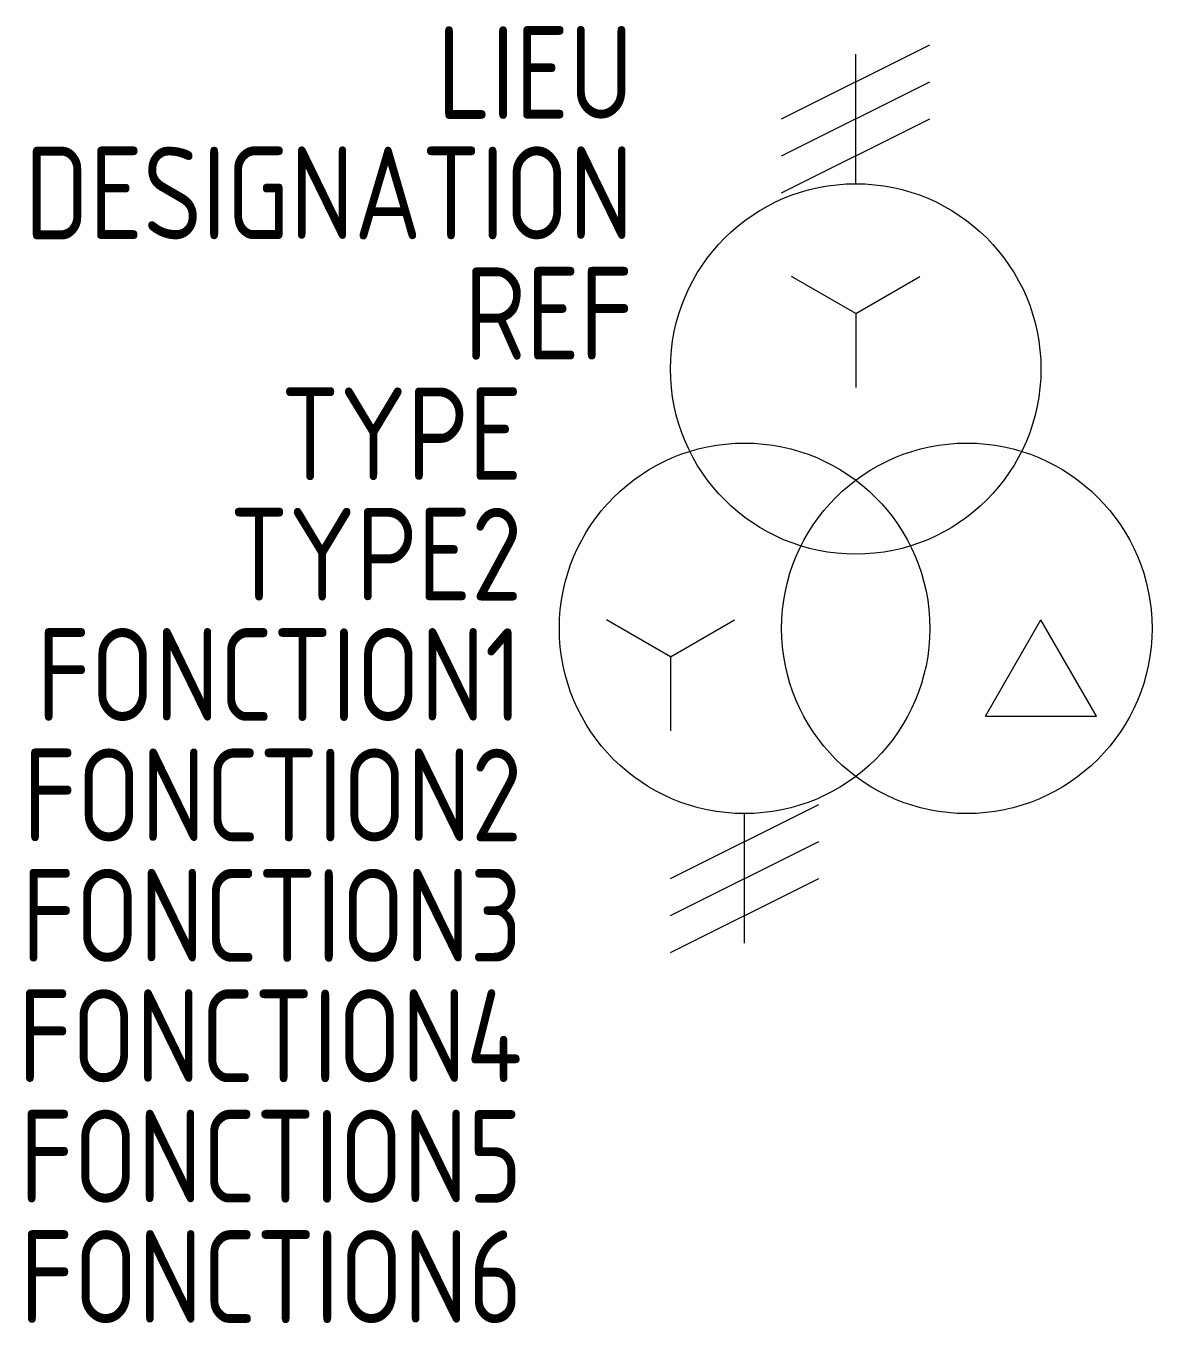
# Model space of a CAD drawing. Header units: millimetres. Extents: x -22.4 to 8, y -34.2 to 0.8.
import ezdxf
from ezdxf.enums import TextEntityAlignment as Align

# ---------------------------------------------------------------- set-up
doc = ezdxf.new("R2010")
doc.units = ezdxf.units.MM
for name, color, linetype in [('SYMB_FIL_FIN', 1, 'Continuous'), ('SYMB_TXT_NOM', 3, 'Continuous'), ('SYMBOLE', 3, 'Continuous')]:
    doc.layers.add(name, color=color, linetype=linetype)
doc.styles.add('NET2_5', font='isocp.shx', dxfattribs={"width": 0.9, "height": 2.5})

msp = doc.modelspace()

# ---------------------------------------------------------------- linework, layer by layer
at = {"layer": 'SYMB_FIL_FIN'}
for p, q in [((-2, -1.75), (2, 0.25)), ((-2, -2.75), (2, -0.75)), ((-2, -3.75), (2, -1.75)), ((0, -7), (-1.732, -6)), ((0, -7), (1.732, -6)), ((0, -7), (0, -9)), ((-5, -16.268), (-6.732, -15.268)), ((-5, -16.268), (-3.268, -15.268)), ((3.5, -17.866), (5, -15.268)), ((6.5, -17.866), (5, -15.268)), ((-5, -16.268), (-5, -18.268)), ((3.5, -17.866), (6.5, -17.866)), ((-5, -22.25), (-1, -20.25)), ((-5, -23.25), (-1, -21.25)), ((-5, -24.25), (-1, -22.25))]:
    msp.add_line(p, q, dxfattribs=at)
at = {"layer": 'SYMBOLE'}
for p, q in [((0, -3.5), (0, 0)), ((-3, -24), (-3, -20.5))]:
    msp.add_line(p, q, dxfattribs=at)
for centre in [(0, -8.5), (-3, -15.5), (3, -15.5)]:
    msp.add_circle(centre, 5, dxfattribs=at)

# ---------------------------------------------------------------- texts
at = {"layer": 'SYMB_TXT_NOM', "style": 'NET2_5', "width": 0.9, "flags": 8}
for tag, text, p in [('LIEU', '', (-6, -0.5)), ('DESIGNATION', 'T?', (-6, -3.75)), ('REF', '', (-6, -7)), ('TYPE', '', (-9, -10.25)), ('TYPE2', '', (-9, -13.5)), ('FONCTION1', '', (-9, -16.75)), ('FONCTION2', '', (-9, -20)), ('FONCTION3', '', (-9, -23.25)), ('FONCTION4', '', (-9, -26.5)), ('FONCTION5', '', (-9, -29.75)), ('FONCTION6', '', (-9, -33))]:
    msp.add_attdef(tag, text=text, height=2.5, dxfattribs=at).set_placement(p, align=Align.MIDDLE_RIGHT)

doc.saveas('drawing.dxf')
